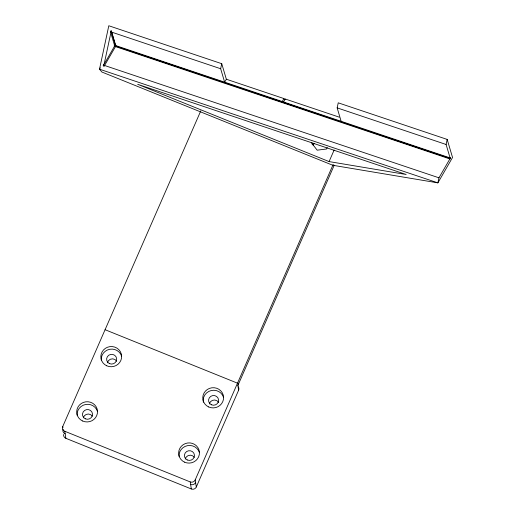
<?xml version="1.0" encoding="UTF-8"?>
<svg xmlns="http://www.w3.org/2000/svg" width="515" height="515" viewBox="0 0 515 515"><rect width="100%" height="100%" fill="white"/><g stroke="black" fill="none" stroke-linecap="round" stroke-linejoin="round"><path stroke-width="0.77" d="M221.74 63.693L226.349 79.226L224.643 82.175L220.658 68.74L221.74 63.693L108.8 25.75L99.504 69.19L101.828 72.003L332.819 165.276L437.885 182.864L452.537 157.481L447.181 139.423L338.239 102.826L337.158 107.88L341.142 121.315M104.59 65.579A0.76 0.335 30 0 1 103.953 65.643A0.76 0.335 30 0 1 103.251 65.032L103.367 65.972L104.017 66.261A1.133 1.004 69.9 0 0 104.493 65.72A1.494 1.326 69.9 0 0 104.577 65.482L115.489 46.588L449.872 158.923L438.967 177.817L437.885 182.864L99.504 69.19L100.296 67.819M339.25 117.156L285.265 99.015L283.559 101.97L450.084 157.912L446.099 144.477L447.181 139.423M115.888 46.15L115.817 45.23A0.76 0.618 -16.5 0 0 114.864 44.876A0.76 0.618 -16.5 0 0 114.356 45.713L114.375 45.758A0.76 0.335 30 0 0 114.542 46.369A0.76 0.335 30 0 0 115.489 46.665L115.888 46.15L450.419 158.588L450.541 157.712L450.084 157.912M62.965 427.733L62.766 426.452L200.811 110.822M312.174 144.509L312.792 143.099M313.159 145.423L314.086 143.305M327.212 147.567L326.594 148.983L317.189 150.18L311.504 142.887M329.085 161.588L406.155 174.488L137.666 84.293L329.085 161.588L334.145 150.019M63.596 434.499A3.792 3.669 -8.9 0 0 65.868 438.31L191.329 488.973A3.792 3.669 -8.9 0 0 196.299 486.984L195.191 479.929L333.244 164.298M196.299 486.984L238.612 390.235L237.872 385.51L334.235 165.193M450.419 158.588L449.936 159.032M114.665 45.932L104.133 64.246L110.834 32.928L114.697 45.944L114.382 45.764M220.658 68.74L111.716 32.142L115.701 45.578L282.226 101.519L283.932 98.571A0.76 0.335 30 0 0 284.641 99.183A0.76 0.335 30 0 0 285.271 99.118M282.226 101.519L283.025 101.423M283.475 101.61L283.192 101.507M337.158 107.88L446.099 144.477M226.349 79.226L283.932 98.571M104.577 65.482L438.967 177.817M105.079 329.709L237.505 383.179M62.766 426.452A3.792 3.669 -8.9 0 0 64.761 431.255L190.222 481.918A3.792 3.669 -8.9 0 0 195.191 479.929M111.221 30.894L115.36 44.857M190.222 481.918L191.329 488.973M64.761 431.255L65.868 438.31M110.474 31.705A0.972 0.863 69.9 0 1 111.208 30.823M110.384 31.698A0.76 0.618 -16.5 0 1 111.343 31.312M110.583 32.767A0.824 0.727 69.9 0 1 110.493 31.846M103.361 65.045A0.972 0.863 69.9 0 1 103.972 64.169M238.278 386.759A3.792 3.669 -8.9 0 1 238.612 390.235M238.027 383.057A3.792 3.669 -8.9 0 1 237.872 385.51M195.597 482.491A3.792 3.669 -8.9 0 1 190.627 484.473M65.167 433.817A3.792 3.669 -8.9 0 1 63.042 429.323M107.41 362.83A5.021 4.867 -8.9 0 1 116.686 361.215M185.239 459.039A5.021 4.867 -8.9 0 1 194.309 457.307M209.347 403.992A5.021 4.867 -8.9 0 1 218.714 402.537M83.301 417.877A5.021 4.867 -8.9 0 1 92.378 416.146M101.249 360.049A10.422 10.1 -8.9 0 1 109.804 349.273A10.422 10.1 -8.9 0 1 121.656 356.322M77.108 415.245A10.422 10.1 -8.9 0 1 85.664 404.468A10.422 10.1 -8.9 0 1 97.509 411.517M203.322 402.228A10.422 10.1 -8.9 0 1 211.221 390.537A10.422 10.1 -8.9 0 1 223.587 397.483M179.046 456.406A10.422 10.1 -8.9 0 1 187.602 445.63A10.422 10.1 -8.9 0 1 199.447 452.679M109.457 363.609A5.021 4.867 -8.9 0 0 116.647 358.794A5.021 4.867 -8.9 0 0 108.813 355.202A5.021 4.867 -8.9 0 0 109.457 363.609M187.254 459.966A5.021 4.867 -8.9 0 0 194.438 455.151A5.021 4.867 -8.9 0 0 186.61 451.558A5.021 4.867 -8.9 0 0 187.254 459.966M211.395 404.771A5.021 4.867 -8.9 0 0 218.579 399.955A5.021 4.867 -8.9 0 0 210.751 396.363A5.021 4.867 -8.9 0 0 211.395 404.771M85.316 418.804A5.021 4.867 -8.9 0 0 92.5 413.989A5.021 4.867 -8.9 0 0 84.672 410.397A5.021 4.867 -8.9 0 0 85.316 418.804M106.714 365.785A10.422 10.1 -8.9 0 0 121.624 355.788A10.422 10.1 -8.9 0 0 105.375 348.346A10.422 10.1 -8.9 0 0 106.714 365.785M82.574 420.98A10.422 10.1 -8.9 0 0 97.483 410.983A10.422 10.1 -8.9 0 0 81.228 403.541A10.422 10.1 -8.9 0 0 82.574 420.98M208.652 406.947A10.422 10.1 -8.9 0 0 223.561 396.949A10.422 10.1 -8.9 0 0 207.307 389.507A10.422 10.1 -8.9 0 0 208.652 406.947M184.512 462.142A10.422 10.1 -8.9 0 0 199.421 452.144A10.422 10.1 -8.9 0 0 183.166 444.702A10.422 10.1 -8.9 0 0 184.512 462.142"/></g></svg>
